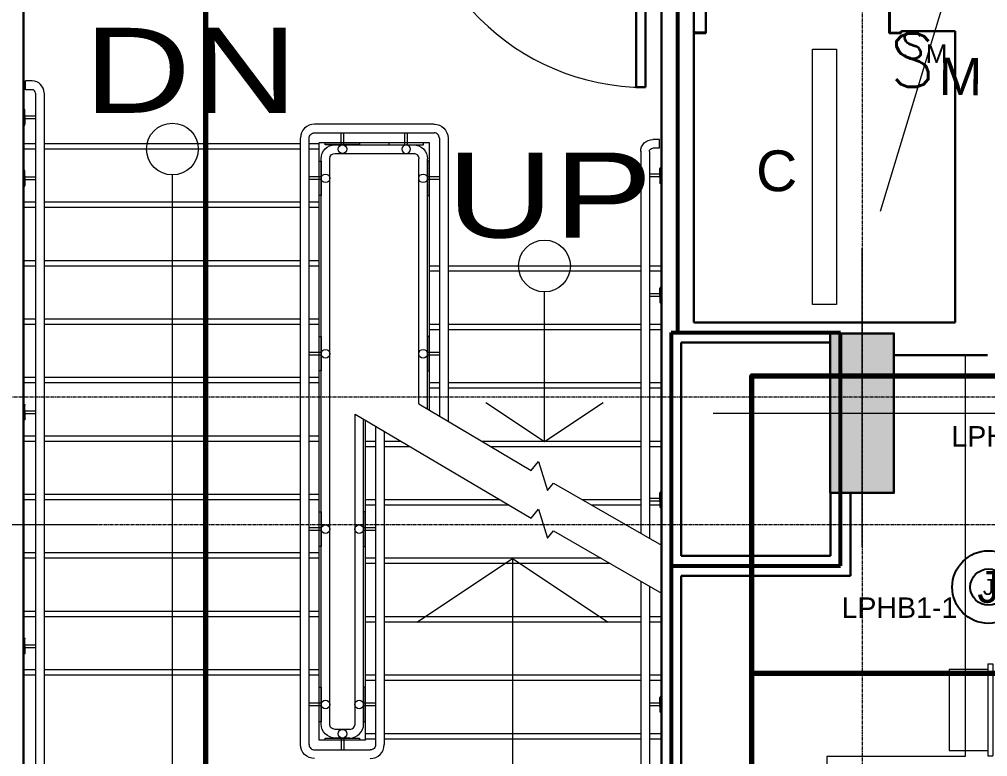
# Model space of a CAD drawing. Header units: inches. Extents: x -40190 to 0, y -3216 to 2257.
# Drawn here: x -28912.3 to -28730.1, y 859.5 to 998.2 of the extents above; entities that cross this region are included whole.
import ezdxf
from ezdxf import colors
from ezdxf.entities.mleader import LeaderData, LeaderLine
from ezdxf.enums import TextEntityAlignment as Align
from ezdxf.math import Vec2, Vec3

# ---------------------------------------------------------------- set-up
doc = ezdxf.new("R2010")
doc.units = ezdxf.units.IN
doc.header["$LTSCALE"] = 0.5
doc.header["$MEASUREMENT"] = 0
doc.linetypes.add('A113$0$CENTER', pattern=[2, 1.25, -0.25, 0.25, -0.25])
for name, color, linetype in [('A113$0$A-ANNO-IDEN', 8, 'Continuous'), ('A113$0$A-ANNO-PATT-1-12', 8, 'Continuous'), ('A113$0$A-ANNO-PATT-13-14', 8, 'Continuous'), ('A113$0$A-ANNO-TEXT', 8, 'Continuous'), ('A113$0$A-COLS-COLS13-14', 8, 'Continuous'), ('A113$0$A-DOOR', 8, 'Continuous'), ('A113$0$A-DOOR-FRAM', 8, 'Continuous'), ('A113$0$A-FLOR-HRAL', 8, 'Continuous'), ('A113$0$A-FLOR-SPCL', 8, 'Continuous'), ('A113$0$A-FLOR-STRS', 8, 'Continuous'), ('A113$0$A-GRID-COLS', 8, 'Continuous'), ('A113$0$A-GRID-GRDP0-15', 8, 'Continuous'), ('A113$0$A-WALL-FIRE', 8, 'Continuous'), ('A113$0$A-WALL-FULL-INTR', 8, 'Continuous'), ('A113$0$Level 20', 8, 'Continuous'), ('A613$0$br613 - E-Lite', 8, 'Continuous'), ('E-Anno-Keyn', 72, 'Continuous'), ('E-FIRE', 234, 'Continuous'), ('E-Lite-Swch', 53, 'Continuous'), ('E-Lite-Swch @ 48', 53, 'Continuous'), ('E-Lite-Swch @ 96', 53, 'Continuous'), ('E-Powr-Devc', 233, 'Continuous'), ('E-Powr-Devc @ 48', 233, 'Continuous'), ('E-Powr-Devc @ 96', 233, 'Continuous'), ('E-TEXT', 6, 'Continuous'), ('XREF', 7, 'Continuous')]:
    doc.layers.add(name, color=color, linetype=linetype)
doc.layers.add('E-Fire-Covr', color=240, linetype='Continuous', lineweight=70, plot=False)
doc.styles.add('A113$0$style-Arial', font='arial.ttf')
doc.styles.add('M08', font='arial.ttf', dxfattribs={"height": 7.68})
doc.styles.add('MAMEP ANNO', font='arial.ttf', dxfattribs={"height": 0.101562})
doc.styles.get("Standard").update_dxf_attribs({"font": 'simplex.shx'})

# ---------------------------------------------------------------- blocks, each defined once
blk = doc.blocks.new('*U598')
at = {"layer": 'A113$0$A-FLOR-HRAL', "linetype": 'Continuous', "lineweight": 0}
for p, q in [((0.73, 0.26), (-1.11, 0.26)), ((0.86, 0.01), (0.86, 1.32)), ((0.86, 0.01), (0.86, -1.32)), ((1.1, 1.5), (1.04, 1.5)), ((1.1, -1.5), (1.1, 1.5)), ((0.73, -0.24), (-1.11, -0.24)), ((1.1, -1.5), (1.04, -1.5))]:
    blk.add_line(p, q, dxfattribs=at)
blk.add_arc((0.73, 0.38), 0.125, 270, 0, dxfattribs=at)
at = {"layer": 'A113$0$A-FLOR-HRAL', "linetype": 'Continuous', "lineweight": 0, "extrusion": (0, 0, -1)}
for centre, radius, start, end in [((-1.04, 1.32), 0.188, 0, 90), ((-0.73, -0.37), 0.125, 90, 180), ((-1.04, -1.32), 0.188, 270, 0)]:
    blk.add_arc(centre, radius, start, end, dxfattribs=at)
blk = doc.blocks.new('*U597')
at = {"layer": 'A113$0$A-FLOR-HRAL', "linetype": 'Continuous', "lineweight": 0}
for p, q in [((0.73, 0.24), (-1.11, 0.24)), ((0.86, -0.01), (0.86, 1.32)), ((1.1, 1.5), (1.04, 1.5)), ((1.1, 1.5), (1.1, -1.5)), ((0.73, -0.26), (-1.11, -0.26)), ((0.86, -0.01), (0.86, -1.32)), ((1.1, -1.5), (1.04, -1.5))]:
    blk.add_line(p, q, dxfattribs=at)
for centre, radius, start, end in [((0.73, 0.37), 0.125, 270, 0), ((1.04, 1.32), 0.188, 90, 180), ((1.04, -1.32), 0.188, 180, 270)]:
    blk.add_arc(centre, radius, start, end, dxfattribs=at)
at = {"layer": 'A113$0$A-FLOR-HRAL', "linetype": 'Continuous', "lineweight": 0, "extrusion": (0, 0, -1)}
blk.add_arc((-0.73, -0.38), 0.125, 90, 180, dxfattribs=at)
blk = doc.blocks.new('*U595')
at = {"layer": 'A113$0$A-FLOR-HRAL', "linetype": 'Continuous', "lineweight": 0}
for p, q in [((-1.1, 1.5), (-1.04, 1.5)), ((-1.1, -1.5), (-1.1, 1.5)), ((-0.86, 0.01), (-0.86, 1.32)), ((-0.86, 0.01), (-0.86, -1.32)), ((-0.73, 0.26), (1.11, 0.26)), ((-1.1, -1.5), (-1.04, -1.5)), ((-0.73, -0.24), (1.11, -0.24))]:
    blk.add_line(p, q, dxfattribs=at)
for centre, radius, start, end in [((-1.04, 1.32), 0.188, 0, 90), ((-1.04, -1.32), 0.188, 270, 0), ((-0.73, -0.37), 0.125, 90, 180)]:
    blk.add_arc(centre, radius, start, end, dxfattribs=at)
at = {"layer": 'A113$0$A-FLOR-HRAL', "linetype": 'Continuous', "lineweight": 0, "extrusion": (0, 0, -1)}
blk.add_arc((0.73, 0.38), 0.125, 270, 0, dxfattribs=at)
blk = doc.blocks.new('*U596')
at = {"layer": 'A113$0$A-FLOR-HRAL', "linetype": 'Continuous', "lineweight": 0}
for p, q in [((-1.1, 1.5), (-1.04, 1.5)), ((-1.1, 1.5), (-1.1, -1.5)), ((-0.86, -0.01), (-0.86, 1.32)), ((-0.73, 0.24), (1.11, 0.24)), ((-1.1, -1.5), (-1.04, -1.5)), ((-0.86, -0.01), (-0.86, -1.32)), ((-0.73, -0.26), (1.11, -0.26))]:
    blk.add_line(p, q, dxfattribs=at)
at = {"layer": 'A113$0$A-FLOR-HRAL', "linetype": 'Continuous', "lineweight": 0, "extrusion": (0, 0, -1)}
for centre, radius, start, end in [((1.04, 1.32), 0.188, 90, 180), ((0.73, 0.37), 0.125, 270, 0), ((1.04, -1.32), 0.188, 180, 270)]:
    blk.add_arc(centre, radius, start, end, dxfattribs=at)
at = {"layer": 'A113$0$A-FLOR-HRAL', "linetype": 'Continuous', "lineweight": 0}
blk.add_arc((-0.73, -0.38), 0.125, 90, 180, dxfattribs=at)
blk = doc.blocks.new('*U603')
at = {"layer": 'A113$0$A-DOOR', "linetype": 'Continuous', "lineweight": 0}
blk.add_arc((22, 18.56), 44, 180, 270, dxfattribs=at)
at = {"layer": 'A113$0$A-DOOR', "linetype": 'Continuous', "lineweight": 30}
blk.add_3dface([(22, -25.44), (20.25, -25.44), (20.25, 18.56), (22, 18.56)], dxfattribs=at)
at = {"layer": 'A113$0$A-DOOR-FRAM', "linetype": 'Continuous', "lineweight": 30}
for p, q in [((-21.25, 25.44), (-23.5, 25.44)), ((-23.5, 25.44), (-23.5, 25.06)), ((-21.25, 20.98), (-21.25, 25.44)), ((21.25, 25.44), (23.5, 25.44)), ((21.25, 20.98), (21.25, 25.44)), ((23.5, 25.44), (23.5, 25.06)), ((-22, 18.56), (-22, 20.98)), ((-22, 20.98), (-21.25, 20.98)), ((22, 20.98), (21.25, 20.98)), ((22, 18.56), (22, 20.98)), ((-23.5, 18.56), (-23.5, 18.94)), ((-23.5, 18.56), (-22, 18.56)), ((23.5, 18.56), (22, 18.56)), ((23.5, 18.56), (23.5, 18.94))]:
    blk.add_line(p, q, dxfattribs=at)
at = {"layer": 'A113$0$A-DOOR-FRAM', "linetype": 'Continuous', "lineweight": 13}
for p, q in [((-23.35, 25.06), (-23.5, 25.06)), ((-21.4, 25.29), (-23.35, 25.29)), ((-23.35, 25.29), (-23.35, 25.06)), ((-21.4, 21.13), (-21.4, 25.29)), ((21.4, 21.13), (21.4, 25.29)), ((21.4, 25.29), (23.35, 25.29)), ((23.35, 25.29), (23.35, 25.06)), ((23.35, 25.06), (23.5, 25.06)), ((-22.15, 18.71), (-22.15, 21.13)), ((-22.15, 21.13), (-21.4, 21.13)), ((22.15, 21.13), (21.4, 21.13)), ((22.15, 18.71), (22.15, 21.13)), ((-23.5, 18.94), (-23.35, 18.94)), ((-23.35, 18.71), (-23.35, 18.94)), ((-23.35, 18.71), (-22.15, 18.71)), ((23.35, 18.71), (22.15, 18.71)), ((23.5, 18.94), (23.35, 18.94)), ((23.35, 18.71), (23.35, 18.94))]:
    blk.add_line(p, q, dxfattribs=at)
blk = doc.blocks.new('A113$0$36D478_22')
at = {"layer": 'A113$0$A-DOOR', "linetype": 'Continuous', "lineweight": 0}
blk.add_arc((0.85, 5.25), 36, 0, 90, dxfattribs=at)
at = {"layer": 'A113$0$A-DOOR', "linetype": 'Continuous', "lineweight": 30}
blk.add_3dface([(0.85, 41.25), (2.6, 41.25), (2.6, 5.25), (0.85, 5.25)], dxfattribs=at)
at = {"layer": 'A113$0$A-DOOR-FRAM', "linetype": 'Continuous', "lineweight": 30}
for p, q in [((-0.65, 5.25), (0.85, 5.25)), ((-0.65, 5.25), (-0.65, 4.88)), ((0.85, 5.25), (0.85, 2.83)), ((38.35, 5.25), (36.85, 5.25)), ((36.85, 5.25), (36.85, 2.83)), ((38.35, 5.25), (38.35, 4.88)), ((0.85, 2.83), (1.6, 2.83)), ((1.6, 2.83), (1.6, -1.62)), ((36.85, 2.83), (36.1, 2.83)), ((36.1, 2.83), (36.1, -1.62)), ((-0.65, -1.62), (-0.65, -1.25)), ((1.6, -1.62), (-0.65, -1.62)), ((36.1, -1.62), (38.35, -1.62)), ((38.35, -1.62), (38.35, -1.25))]:
    blk.add_line(p, q, dxfattribs=at)
at = {"layer": 'A113$0$A-DOOR-FRAM', "linetype": 'Continuous', "lineweight": 13}
for p, q in [((-0.65, 4.88), (-0.5, 4.88)), ((-0.5, 5.1), (0.7, 5.1)), ((-0.5, 5.1), (-0.5, 4.88)), ((0.7, 5.1), (0.7, 2.68)), ((38.2, 5.1), (37, 5.1)), ((37, 5.1), (37, 2.68)), ((38.2, 5.1), (38.2, 4.88)), ((38.35, 4.88), (38.2, 4.88)), ((0.7, 2.68), (1.45, 2.68)), ((1.45, 2.68), (1.45, -1.47)), ((37, 2.68), (36.25, 2.68)), ((36.25, 2.68), (36.25, -1.47)), ((-0.5, -1.25), (-0.65, -1.25)), ((-0.5, -1.47), (-0.5, -1.25)), ((1.45, -1.47), (-0.5, -1.47)), ((36.25, -1.47), (38.2, -1.47)), ((38.2, -1.47), (38.2, -1.25)), ((38.2, -1.25), (38.35, -1.25))]:
    blk.add_line(p, q, dxfattribs=at)
blk = doc.blocks.new('*U648')
at = {"layer": 'A113$0$A-FLOR-SPCL', "linetype": 'Continuous', "lineweight": 13}
for p, q in [((1.81, 8.11), (2.75, 8.11)), ((1.81, 8.11), (1.81, -9.14)), ((2.75, 8.11), (2.75, -9.14)), ((-5.44, -8.14), (1.81, -8.14)), ((1.81, -9.14), (2.75, -9.14))]:
    blk.add_line(p, q, dxfattribs=at)
blk = doc.blocks.new('*U647')
at = {"layer": 'A113$0$A-FLOR-SPCL', "linetype": 'Continuous', "lineweight": 13}
for q in [(3.72, 6.6), (-3.53, -8.65)]:
    blk.add_line((-3.53, 6.6), q, dxfattribs=at)
blk.add_blockref('*U648', (1.91, -0.51), dxfattribs=at)
blk = doc.blocks.new('A113')
at = {"layer": 'A113$0$A-ANNO-IDEN', "lineweight": 0, "flags": 128}
blk.add_lwpolyline([(-21653.6063, 1825.563), (-21705.1521, 1825.563), (-21966.5942, 962.0517)], dxfattribs=at)
at = {"layer": 'A113$0$A-ANNO-PATT-1-12', "lineweight": 30}
blk.add_solid([(-21976.0137, 909.1074, -4909.5523), (-21964.0111, 909.1074, -4909.5523), (-21976.0137, 939.112, -4909.5523), (-21964.0111, 939.112, -4909.5523)], dxfattribs=at)
at = {"layer": 'A113$0$A-ANNO-PATT-13-14', "lineweight": 30}
blk.add_solid([(-21976.0111, 909.1074, -4909.5523), (-21964.0111, 909.1074, -4909.5523), (-21976.0111, 939.1074, -4909.5523), (-21964.0111, 939.1074, -4909.5523)], dxfattribs=at)
at = {"layer": 'A113$0$A-ANNO-TEXT', "lineweight": 13}
for p, q in [((-22099.7472, 836.8597), (-22099.7472, 968.928)), ((-22029.7603, 918.7739), (-22029.7603, 946.9275)), ((-22035.7471, 896.7739), (-22035.7471, 836.8597))]:
    blk.add_line(p, q, dxfattribs=at)
at = {"layer": 'A113$0$A-ANNO-TEXT', "lineweight": 13, "flags": 128}
for points in [[(-22040.8145, 926.1434), (-22029.7603, 918.7739), (-22018.706, 926.1434)], [(-22053.7471, 884.7739), (-22035.7471, 896.7739), (-22017.7471, 884.7739)]]:
    blk.add_lwpolyline(points, dxfattribs=at)
at = {"layer": 'A113$0$A-ANNO-TEXT', "lineweight": 13}
for centre in [(-22099.7472, 973.801), (-22029.7603, 951.8004)]:
    blk.add_circle(centre, 4.873, dxfattribs=at)
at = {"layer": 'A113$0$A-COLS-COLS13-14', "lineweight": 0}
for p, q in [((-21970.0124, 898.9704, -4909.5523), (-21970.0124, 955.2445, -4909.5523)), ((-21998.0124, 924.1097, -4909.5523), (-21942.0124, 924.1097, -4909.5523)), ((-22169.7641, 903.1631, -4909.5523), (-22113.7641, 903.1631, -4909.5523))]:
    blk.add_line(p, q, dxfattribs=at)
at = {"layer": 'A113$0$A-COLS-COLS13-14', "lineweight": 30}
blk.add_3dface([(-21976.0137, 909.1074, -4909.5523), (-21964.0111, 909.1074, -4909.5523), (-21964.0111, 939.112, -4909.5523), (-21976.0137, 939.112, -4909.5523)], dxfattribs=at)
at = {"layer": 'A113$0$A-FLOR-HRAL', "lineweight": 13}
for p, q in [((-22127.3986, 984.9707, 1992.7541), (-22127.3986, 986.6186, 1992.7541)), ((-22126.1488, 986.6186, 1992.7541), (-22127.3986, 986.6186, 1992.7541)), ((-22126.1488, 984.9707, 1992.7541), (-22127.3986, 984.9707, 1992.7541)), ((-22125.5238, 984.3431, 1992.7541), (-22125.5238, 853.2315, 1992.7541)), ((-22123.8988, 984.3431, 1992.7541), (-22123.8988, 853.2315, 1992.7541)), ((-22050.5236, 978.4822, 1992.7541), (-22073.0237, 978.4822, 1992.7541)), ((-22073.0237, 976.8572, 1992.7541), (-22050.5236, 976.8572, 1992.7541)), ((-22075.6483, 861.7322, 1992.7541), (-22075.6487, 975.858, 1992.7541)), ((-22074.0233, 861.7322, 1992.7541), (-22074.0237, 975.8568, 1992.7541)), ((-22069.1487, 974.6072, 1992.7541), (-22054.3987, 974.6072, 1992.7541)), ((-22049.524, 975.8569, 1992.7541), (-22049.5237, 923.5448, 1992.7541)), ((-22047.899, 975.8572, 1992.7541), (-22047.8987, 922.586, 1992.7541)), ((-22008.1485, 975.6073, 1992.7541), (-22009.3986, 975.6073, 1992.7541)), ((-22008.1485, 973.9823, 1992.7541), (-22008.1485, 975.6073, 1992.7541)), ((-22069.1487, 972.9822, 1992.7541), (-22054.3987, 972.9822, 1992.7541)), ((-22011.6494, 973.4734, 1992.7541), (-22011.6488, 901.4841, 1992.7541)), ((-22010.0244, 973.3573, 1992.7541), (-22010.0238, 900.5461, 1992.7541)), ((-22008.1485, 973.9823, 1992.7541), (-22009.3986, 973.9823, 1992.7541)), ((-22071.7733, 865.6082, 1992.7541), (-22071.7737, 971.9822, 1992.7541)), ((-22070.1483, 865.6078, 1992.7541), (-22070.1487, 971.9822, 1992.7541)), ((-22053.3987, 925.8312, 1992.7541), (-22053.399, 971.9787, 1992.7541)), ((-22051.7737, 924.8724, 1992.7541), (-22051.774, 971.9765, 1992.7541)), ((-22065.3983, 865.6072, 1992.7541), (-22065.3987, 923.9118, 1992.7541)), ((-22063.7733, 865.6072, 1992.7541), (-22063.7737, 922.953, 1992.7541)), ((-22061.5236, 921.6253, 1992.7541), (-22061.5232, 861.7325, 1992.7541)), ((-22059.8986, 920.6665, 1992.7541), (-22059.8982, 861.7322, 1992.7541)), ((-22011.6487, 892.4841, 1992.7541), (-22011.6483, 853.2314, 1992.7541)), ((-22010.0237, 891.546, 1992.7541), (-22010.0233, 853.2314, 1992.7541)), ((-22066.3983, 864.6072, 1992.7541), (-22069.1483, 864.6072, 1992.7541)), ((-22066.3983, 862.9822, 1992.7541), (-22069.1483, 862.9822, 1992.7541)), ((-22073.0233, 860.7322, 1992.7541), (-22062.5233, 860.7322, 1992.7541))]:
    blk.add_line(p, q, dxfattribs=at)
at = {"layer": 'A113$0$A-FLOR-HRAL', "lineweight": 0}
for p, q in [((-22068.0237, 974.6072, 1992.7541), (-22068.0237, 976.8572, 1992.7541)), ((-22067.5237, 974.6072, 1992.7541), (-22067.5237, 976.8572, 1992.7541)), ((-22056.0237, 974.6072, 1992.7541), (-22056.0237, 976.8572, 1992.7541)), ((-22055.5237, 974.6072, 1992.7541), (-22055.5237, 976.8572, 1992.7541)), ((-22071.7736, 968.5447, 1992.7541), (-22074.0237, 968.5447, 1992.7541)), ((-22071.7736, 968.0447, 1992.7541), (-22074.0237, 968.0447, 1992.7541)), ((-22049.524, 968.5447, 1992.7541), (-22051.774, 968.5447, 1992.7541)), ((-22049.524, 968.0447, 1992.7541), (-22051.774, 968.0447, 1992.7541)), ((-22071.7736, 935.5447, 1992.7541), (-22074.0237, 935.5447, 1992.7541)), ((-22071.7736, 935.0447, 1992.7541), (-22074.0237, 935.0447, 1992.7541)), ((-22049.524, 935.5447, 1992.7541), (-22051.774, 935.5447, 1992.7541)), ((-22049.524, 935.0447, 1992.7541), (-22051.774, 935.0447, 1992.7541)), ((-22071.7736, 902.5447, 1992.7541), (-22074.0237, 902.5447, 1992.7541)), ((-22071.7736, 902.0447, 1992.7541), (-22074.0237, 902.0447, 1992.7541)), ((-22061.524, 902.5447, 1992.7541), (-22063.774, 902.5447, 1992.7541)), ((-22061.524, 902.0447, 1992.7541), (-22063.774, 902.0447, 1992.7541)), ((-22071.7736, 869.5447, 1992.7541), (-22074.0237, 869.5447, 1992.7541)), ((-22071.7736, 869.0447, 1992.7541), (-22074.0237, 869.0447, 1992.7541)), ((-22061.524, 869.5447, 1992.7541), (-22063.774, 869.5447, 1992.7541)), ((-22061.524, 869.0447, 1992.7541), (-22063.774, 869.0447, 1992.7541)), ((-22068.0233, 862.9822, 1992.7541), (-22068.0233, 860.7322, 1992.7541)), ((-22067.5233, 862.9822, 1992.7541), (-22067.5233, 860.7322, 1992.7541))]:
    blk.add_line(p, q, dxfattribs=at)
at = {"layer": 'A113$0$A-FLOR-HRAL', "lineweight": 13}
for centre, radius, start, end in [((-22126.1488, 984.3686, 1992.7541), 2.25, 0.12651, 89.999997), ((-22126.1488, 984.3457, 1992.7541), 0.625, 359.761896, 89.999997), ((-22073.0237, 975.8572, 1992.7541), 2.625, 90, 179.982985), ((-22050.5236, 975.8572, 1992.7541), 1, 359.984657, 90.000033), ((-22066.3983, 865.6072, 1992.7541), 1, 270.000001, 360), ((-22066.3983, 865.6072, 1992.7541), 2.625, 270.000001, 360), ((-22073.0233, 861.7322, 1992.7541), 1, 180, 270.000033), ((-22062.5233, 861.7322, 1992.7541), 2.625, 270, 360)]:
    blk.add_arc(centre, radius, start, end, dxfattribs=at)
at = {"layer": 'A113$0$A-FLOR-HRAL', "lineweight": 13, "extrusion": (0, 0, -1)}
for centre, radius, start, end in [((22050.5236, 975.8572, -1992.7541), 2.625, 90, 180), ((22073.0237, 975.8572, -1992.7541), 1, 359.976506, 90.000033), ((22069.1487, 971.9822, -1992.7541), 2.625, 0, 89.999967), ((22054.3987, 971.9822, -1992.7541), 2.625, 89.999967, 180.123302), ((22009.3986, 973.3573, -1992.7541), 2.25, 0.000003, 90.000003), ((22069.1487, 971.9822, -1992.7541), 1, 0, 89.999967), ((22054.3987, 971.9822, -1992.7541), 1, 89.999967, 180.199773), ((22009.3986, 973.3573, -1992.7541), 0.625, 0.000003, 90.000004), ((22069.1483, 865.6072, -1992.7541), 2.625, 269.999999, 0.021476), ((22069.1483, 865.6072, -1992.7541), 1, 269.999999, 0.034794), ((22073.0233, 861.7322, -1992.7541), 2.625, 270, 0.000889), ((22062.5233, 861.7322, -1992.7541), 1, 179.983187, 270.000033)]:
    blk.add_arc(centre, radius, start, end, dxfattribs=at)
at = {"layer": 'A113$0$A-FLOR-STRS', "lineweight": 0}
for p, q in [((-22125.5238, 974.7946, 1992.7541), (-22127.7739, 974.7946, 1992.7541)), ((-22075.6487, 974.7947, 1992.7541), (-22123.8989, 974.7946, 1992.7541)), ((-22072.1487, 974.7947, 1992.7541), (-22074.0237, 974.7947, 1992.7541)), ((-22072.1487, 862.6072, 1992.7541), (-22072.1487, 974.9822, 1992.7541)), ((-22051.3987, 974.9822, 1992.7541), (-22072.1487, 974.9822, 1992.7541)), ((-22051.3987, 924.6511, 1992.7541), (-22051.3987, 974.9822, 1992.7541)), ((-22125.5238, 963.7948, 1992.7541), (-22127.7739, 963.7948, 1992.7541)), ((-22075.6487, 963.7948, 1992.7541), (-22123.8989, 963.7948, 1992.7541)), ((-22072.1487, 963.7948, 1992.7541), (-22074.0237, 963.7948, 1992.7541)), ((-22125.5238, 952.7946, 1992.7541), (-22127.7739, 952.7946, 1992.7541)), ((-22075.6487, 952.7947, 1992.7541), (-22123.8989, 952.7946, 1992.7541)), ((-22072.1487, 952.7947, 1992.7541), (-22074.0237, 952.7947, 1992.7541)), ((-22049.5236, 950.795, 1992.7541), (-22051.3987, 950.795, 1992.7541)), ((-22011.6487, 950.795, 1992.7541), (-22047.8986, 950.795, 1992.7541)), ((-22007.7738, 950.795, 1992.7541), (-22010.0237, 950.795, 1992.7541)), ((-22125.5238, 941.7946, 1992.7541), (-22127.7739, 941.7946, 1992.7541)), ((-22075.6487, 941.7947, 1992.7541), (-22123.8989, 941.7946, 1992.7541)), ((-22072.1487, 941.7947, 1992.7541), (-22074.0237, 941.7947, 1992.7541)), ((-22049.5236, 939.7948, 1992.7541), (-22051.3987, 939.7948, 1992.7541)), ((-22011.6487, 939.7948, 1992.7541), (-22047.8986, 939.7948, 1992.7541)), ((-22007.7738, 939.7948, 1992.7541), (-22010.0237, 939.7948, 1992.7541)), ((-22125.5238, 930.7946, 1992.7541), (-22127.7739, 930.7946, 1992.7541)), ((-22075.6487, 930.7944, 1992.7541), (-22123.8989, 930.7943, 1992.7541)), ((-22072.1487, 930.7947, 1992.7541), (-22074.0237, 930.7947, 1992.7541)), ((-22049.5236, 928.7948, 1992.7541), (-22051.3987, 928.7948, 1992.7541)), ((-22011.6487, 928.7947, 1992.7541), (-22047.8987, 928.7947, 1992.7541)), ((-22007.7738, 928.7947, 1992.7541), (-22010.0237, 928.7947, 1992.7541)), ((-22063.3987, 862.6072, 1992.7541), (-22063.3987, 922.7317, 1992.7541)), ((-22125.5238, 919.7946, 1992.7541), (-22127.7739, 919.7946, 1992.7541)), ((-22075.6487, 919.7944, 1992.7541), (-22123.8989, 919.7943, 1992.7541)), ((-22072.1487, 919.7947, 1992.7541), (-22074.0237, 919.7947, 1992.7541)), ((-22061.5236, 917.7941, 1992.7541), (-22063.3987, 917.7941, 1992.7541)), ((-22055.0315, 917.7947, 1992.7541), (-22059.8986, 917.7947, 1992.7541)), ((-22011.6487, 917.7947, 1992.7541), (-22039.7785, 917.7947, 1992.7541)), ((-22007.7738, 917.7945, 1992.7541), (-22010.0237, 917.7945, 1992.7541)), ((-22125.5238, 908.7945, 1992.7541), (-22127.7739, 908.7945, 1992.7541)), ((-22075.6487, 908.7944, 1992.7541), (-22123.8989, 908.7943, 1992.7541)), ((-22072.1487, 908.7945, 1992.7541), (-22074.0237, 908.7945, 1992.7541)), ((-22061.5236, 906.7941, 1992.7541), (-22063.3987, 906.7941, 1992.7541)), ((-22036.3889, 906.7947, 1992.7541), (-22059.8986, 906.7947, 1992.7541)), ((-22011.6487, 906.7947, 1992.7541), (-22020.8485, 906.7947, 1992.7541)), ((-22008.0557, 906.7944, 1992.7541), (-22010.0237, 906.7944, 1992.7541)), ((-22125.5238, 897.7943, 1992.7541), (-22127.7739, 897.7943, 1992.7541)), ((-22075.6487, 897.7944, 1992.7541), (-22123.8989, 897.7943, 1992.7541)), ((-22072.1487, 897.7944, 1992.7541), (-22074.0237, 897.7944, 1992.7541)), ((-22061.5236, 895.7941, 1992.7541), (-22063.3987, 895.7941, 1992.7541)), ((-22017.3838, 895.7947, 1992.7541), (-22059.8986, 895.7947, 1992.7541)), ((-22075.6487, 886.7942, 1992.7541), (-22123.8989, 886.7942, 1992.7541)), ((-22072.1487, 886.7942, 1992.7541), (-22074.0237, 886.7942, 1992.7541)), ((-22061.5236, 884.7941, 1992.7541), (-22063.3987, 884.7941, 1992.7541)), ((-22011.6487, 884.7941, 1992.7541), (-22059.8986, 884.7941, 1992.7541)), ((-22007.7738, 884.7944, 1992.7541), (-22010.0237, 884.7944, 1992.7541)), ((-22075.6487, 875.7941, 1992.7541), (-22123.8989, 875.794, 1992.7541)), ((-22072.1487, 875.7941, 1992.7541), (-22074.0234, 875.7941, 1992.7541)), ((-22061.5236, 873.7939, 1992.7541), (-22063.3987, 873.7939, 1992.7541)), ((-22011.6487, 873.7939, 1992.7541), (-22059.8986, 873.7939, 1992.7541)), ((-22007.7738, 873.7939, 1992.7541), (-22010.0237, 873.7939, 1992.7541)), ((-22063.3987, 862.6072, 1992.7541), (-22072.1487, 862.6072, 1992.7541)), ((-22061.5233, 862.7941, 1992.7541), (-22063.3987, 862.7941, 1992.7541)), ((-22011.6483, 862.7941, 1992.7541), (-22059.8983, 862.7941, 1992.7541)), ((-22007.7734, 862.7941, 1992.7541), (-22010.0233, 862.7941, 1992.7541))]:
    blk.add_line(p, q, dxfattribs=at)
at = {"layer": 'A113$0$A-FLOR-STRS', "lineweight": 13}
for p, q in [((-22125.5238, 973.7947, 1992.7541), (-22127.7736, 973.7947, 1992.7541)), ((-22125.5238, 973.7947, 1992.7541), (-22127.7736, 973.7947, 1992.7541)), ((-22075.6487, 973.7947, 1992.7541), (-22123.8989, 973.7946, 1992.7541)), ((-22072.1487, 973.7947, 1992.7541), (-22074.0237, 973.7947, 1992.7541)), ((-22125.5238, 962.7948, 1992.7541), (-22127.7736, 962.7948, 1992.7541)), ((-22075.6487, 962.7948, 1992.7541), (-22123.8989, 962.7948, 1992.7541)), ((-22072.1487, 962.7948, 1992.7541), (-22074.0237, 962.7948, 1992.7541)), ((-22125.5238, 951.7947, 1992.7541), (-22127.7736, 951.7947, 1992.7541)), ((-22075.6487, 951.7947, 1992.7541), (-22123.8989, 951.7946, 1992.7541)), ((-22072.1487, 951.7947, 1992.7541), (-22074.0237, 951.7947, 1992.7541)), ((-22049.5236, 951.795, 1992.7541), (-22051.3987, 951.795, 1992.7541)), ((-22011.6487, 951.795, 1992.7541), (-22047.8986, 951.795, 1992.7541)), ((-22007.7735, 951.795, 1992.7541), (-22010.0237, 951.795, 1992.7541)), ((-22125.5238, 940.7947, 1992.7541), (-22127.7737, 940.7947, 1992.7541)), ((-22075.6487, 940.7947, 1992.7541), (-22123.8989, 940.7946, 1992.7541)), ((-22072.1487, 940.7947, 1992.7541), (-22074.0237, 940.7947, 1992.7541)), ((-22049.5236, 940.7948, 1992.7541), (-22051.3987, 940.7948, 1992.7541)), ((-22011.6487, 940.7948, 1992.7541), (-22047.8986, 940.7948, 1992.7541)), ((-22007.7735, 940.7948, 1992.7541), (-22010.0237, 940.7948, 1992.7541)), ((-22125.5238, 929.7947, 1992.7541), (-22127.7737, 929.7947, 1992.7541)), ((-22075.6487, 929.7944, 1992.7541), (-22123.8989, 929.7943, 1992.7541)), ((-22072.1487, 929.7947, 1992.7541), (-22074.0237, 929.7947, 1992.7541)), ((-22049.5236, 929.7948, 1992.7541), (-22051.3987, 929.7948, 1992.7541)), ((-22011.6487, 929.7947, 1992.7541), (-22047.8986, 929.7947, 1992.7541)), ((-22007.7736, 929.7947, 1992.7541), (-22010.0237, 929.7947, 1992.7541)), ((-22125.5238, 918.7947, 1992.7541), (-22127.6492, 918.7947, 1992.7541)), ((-22075.6487, 918.7944, 1992.7541), (-22123.8989, 918.7943, 1992.7541)), ((-22072.1487, 918.7947, 1992.7541), (-22074.0237, 918.7947, 1992.7541)), ((-22061.5236, 918.7947, 1992.7541), (-22063.3987, 918.7947, 1992.7541)), ((-22056.7263, 918.7947, 1992.7541), (-22059.8986, 918.7947, 1992.7541)), ((-22011.6487, 918.7947, 1992.7541), (-22041.4733, 918.7947, 1992.7541)), ((-22007.7736, 918.7945, 1992.7541), (-22010.0237, 918.7945, 1992.7541)), ((-22125.5238, 907.7945, 1992.7541), (-22127.7737, 907.7945, 1992.7541)), ((-22075.6487, 907.7944, 1992.7541), (-22123.8989, 907.7943, 1992.7541)), ((-22072.1487, 907.7945, 1992.7541), (-22074.0237, 907.7945, 1992.7541)), ((-22061.5236, 907.7941, 1992.7541), (-22063.3987, 907.7941, 1992.7541)), ((-22038.0837, 907.7947, 1992.7541), (-22059.8986, 907.7947, 1992.7541)), ((-22011.6487, 907.7947, 1992.7541), (-22022.5808, 907.7947, 1992.7541)), ((-22125.5238, 896.7943, 1992.7541), (-22127.7737, 896.7943, 1992.7541)), ((-22075.6487, 896.7944, 1992.7541), (-22123.8989, 896.7943, 1992.7541)), ((-22072.1487, 896.7944, 1992.7541), (-22074.0237, 896.7944, 1992.7541)), ((-22061.5236, 896.7941, 1992.7541), (-22063.3987, 896.7941, 1992.7541)), ((-22019.1162, 896.7947, 1992.7541), (-22059.8986, 896.7947, 1992.7541)), ((-22075.6487, 885.7942, 1992.7541), (-22123.8989, 885.7942, 1992.7541)), ((-22072.1487, 885.7942, 1992.7541), (-22074.0237, 885.7942, 1992.7541)), ((-22061.5236, 885.7941, 1992.7541), (-22063.3987, 885.7941, 1992.7541)), ((-22011.6487, 885.7941, 1992.7541), (-22059.8986, 885.7941, 1992.7541)), ((-22007.7736, 885.7944, 1992.7541), (-22010.0237, 885.7944, 1992.7541)), ((-22007.7736, 885.7942, 1992.7541), (-22010.0237, 885.7942, 1992.7541)), ((-22075.6487, 874.7941, 1992.7541), (-22123.8989, 874.794, 1992.7541)), ((-22072.1487, 874.7941, 1992.7541), (-22074.0237, 874.7941, 1992.7541)), ((-22061.5236, 874.7939, 1992.7541), (-22063.3987, 874.7939, 1992.7541)), ((-22011.6487, 874.7939, 1992.7541), (-22059.8986, 874.7939, 1992.7541)), ((-22007.7737, 874.7939, 1992.7541), (-22010.0237, 874.7939, 1992.7541)), ((-22061.5233, 863.7941, 1992.7541), (-22063.3987, 863.7941, 1992.7541)), ((-22011.6483, 863.7941, 1992.7541), (-22059.8983, 863.7941, 1992.7541)), ((-22007.7733, 863.7941, 1992.7541), (-22010.0233, 863.7941, 1992.7541))]:
    blk.add_line(p, q, dxfattribs=at)
at = {"layer": 'A113$0$A-FLOR-STRS', "lineweight": 0, "elevation": 1992.7541, "flags": 128}
for points in [[(-22053.3987, 925.8312), (-22032.2387, 913.3458), (-22030.9027, 915.0332), (-22029.1741, 909.5795), (-22028.0505, 910.9521), (-22007.7734, 899.247)], [(-22065.3987, 923.9118), (-22032.2387, 904.3458), (-22030.9027, 906.0332), (-22029.1741, 900.5795), (-22028.0505, 901.9521), (-22007.7734, 890.247)]]:
    blk.add_lwpolyline(points, dxfattribs=at)
at = {"layer": 'A113$0$A-FLOR-STRS', "lineweight": 0}
for centre in [(-22052.5989, 968.2947, 1992.7541), (-22052.5989, 935.2947, 1992.7541), (-22064.5989, 902.2947, 1992.7541), (-22064.5989, 869.2947, 1992.7541)]:
    blk.add_circle(centre, 0.8125, dxfattribs=at)
at = {"layer": 'A113$0$A-GRID-COLS', "lineweight": 0}
blk.add_line((-21985.4351, 924.1097, -4909.5523), (-21955.3059, 924.1097, -4909.5523), dxfattribs=at)
at = {"layer": 'A113$0$A-GRID-GRDP0-15', "linetype": 'A113$0$CENTER', "lineweight": 0}
for p, q in [((-21970.0136, 2113.2362), (-21970.0136, 382.209)), ((-24110.5721, 927.1574), (-20437.5384, 927.1574)), ((-23884.5631, 903.1574), (-20364.9322, 903.1574))]:
    blk.add_line(p, q, dxfattribs=at)
at = {"layer": 'A113$0$A-WALL-FIRE', "lineweight": 53}
for p, q in [((-22004.7111, 1032.852, 1992.7541), (-22004.7111, 939.2848, 1992.7541)), ((-22005.8986, 939.2849, 1992.7541), (-22005.8986, 776.9229, 1992.7541)), ((-22005.8986, 939.2849, 1992.7541), (-21974.0896, 939.2826, 1992.7541)), ((-21974.0896, 895.3571, 1992.7541), (-21974.0896, 939.2826, 1992.7541)), ((-22005.8986, 895.3571, 1992.7541), (-21974.0896, 895.3571, 1992.7541))]:
    blk.add_line(p, q, dxfattribs=at)
at = {"layer": 'A113$0$A-WALL-FULL-INTR', "lineweight": 30}
for p, q in [((-22001.6486, 1035.9197, 1992.7541), (-22001.6486, 941.1596, 1992.7541)), ((-22127.7736, 1029.7947, 1992.7541), (-22127.7736, 807.7947, 1992.7541)), ((-22007.7736, 1029.7947, 1992.7541), (-22007.7736, 807.7948, 1992.7541)), ((-21952.5129, 941.156, 1992.7541), (-21952.513, 996.0042, 1992.7541)), ((-22001.6486, 941.1596, 1992.7541), (-21952.5129, 941.156, 1992.7541)), ((-22004.0236, 937.4098, 1992.7541), (-22004.0236, 897.2318, 1992.7541)), ((-22004.0236, 937.4098, 1992.7541), (-21976.0111, 937.4077, 1992.7541)), ((-21964.0111, 935.0318, 1992.7541), (-21946.3879, 935.0305, 1992.7541)), ((-21975.9644, 909.1074, 1992.7541), (-21975.9644, 897.2318, 1992.7541)), ((-21972.3394, 909.1074, 1992.7541), (-21975.9644, 909.1074, 1992.7541)), ((-21972.2148, 909.1074, 1992.7541), (-21972.2148, 893.4823, 1992.7541)), ((-21975.9644, 897.2318, 1992.7541), (-22004.0235, 897.2318, 1992.7541)), ((-21972.2148, 893.4823, 1992.7541), (-22004.0236, 893.4823, 1992.7541)), ((-22004.0236, 893.4823, 1992.7541), (-22004.0236, 778.837, 1992.7541))]:
    blk.add_line(p, q, dxfattribs=at)
at = {"layer": 'A113$0$A-WALL-FULL-INTR', "lineweight": 30, "elevation": 1992.7541, "flags": 128}
blk.add_lwpolyline([(-21962.6467, 996.0043), (-21952.513, 996.0043)], dxfattribs=at)
at = {"layer": 'A113$0$A-WALL-FULL-INTR', "lineweight": 0, "elevation": 1992.7541, "flags": 128}
blk.add_lwpolyline([(-21950.6379, 935.0305), (-21950.6371, 859.4716), (-21976.6364, 859.4716), (-21976.6371, 778.8371)], dxfattribs=at)
at = {"layer": 'A113$0$Level 20', "lineweight": 0}
for p, q in [((-22125.5238, 886.7942, 1992.7541), (-22127.7739, 886.7942, 1992.7541)), ((-22125.5238, 875.794, 1992.7541), (-22127.7739, 875.794, 1992.7541))]:
    blk.add_line(p, q, dxfattribs=at)
at = {"layer": 'A113$0$Level 20', "lineweight": 13}
for p, q in [((-22125.5238, 885.7942, 1992.7541), (-22127.7737, 885.7942, 1992.7541)), ((-22125.5238, 874.794, 1992.7541), (-22127.7737, 874.794, 1992.7541))]:
    blk.add_line(p, q, dxfattribs=at)
at = {"layer": 'A113$0$Level 20', "lineweight": 0}
for centre in [(-22067.7737, 973.7947, 1992.7541), (-22070.9541, 968.2947, 1992.7541), (-22070.9541, 935.2947, 1992.7541), (-22070.9541, 902.2947, 1992.7541), (-22070.9541, 869.2947, 1992.7541), (-22067.7733, 863.7947, 1992.7541)]:
    blk.add_circle(centre, 0.8125, dxfattribs=at)
at = {"layer": 'A113$0$Level 20', "lineweight": 0, "extrusion": (0, 0, -1)}
blk.add_circle((22055.7737, 973.7947, -1992.7541), 0.8125, dxfattribs=at)
at = {"layer": 'A113$0$Level 20', "lineweight": 0}
for points in [[(-22071.0237, 974.9822, 1992.7541), (-22064.5237, 974.9822, 1992.7541), (-22064.5237, 974.6072, 1992.7541), (-22071.0237, 974.6072, 1992.7541)], [(-22052.5237, 974.9822, 1992.7541), (-22059.0237, 974.9822, 1992.7541), (-22059.0237, 974.6072, 1992.7541), (-22052.5237, 974.6072, 1992.7541)], [(-22072.1486, 965.0447, 1992.7541), (-22072.1486, 971.5447, 1992.7541), (-22071.7736, 971.5447, 1992.7541), (-22071.7736, 965.0447, 1992.7541)], [(-22051.399, 965.0447, 1992.7541), (-22051.399, 971.5447, 1992.7541), (-22051.774, 971.5447, 1992.7541), (-22051.774, 965.0447, 1992.7541)], [(-22072.1486, 932.0447, 1992.7541), (-22072.1486, 938.5447, 1992.7541), (-22071.7736, 938.5447, 1992.7541), (-22071.7736, 932.0447, 1992.7541)], [(-22051.399, 932.0447, 1992.7541), (-22051.399, 938.5447, 1992.7541), (-22051.774, 938.5447, 1992.7541), (-22051.774, 932.0447, 1992.7541)], [(-22072.1486, 899.0447, 1992.7541), (-22072.1486, 905.5447, 1992.7541), (-22071.7736, 905.5447, 1992.7541), (-22071.7736, 899.0447, 1992.7541)], [(-22063.399, 899.0447, 1992.7541), (-22063.399, 905.5447, 1992.7541), (-22063.774, 905.5447, 1992.7541), (-22063.774, 899.0447, 1992.7541)], [(-22072.1486, 866.0447, 1992.7541), (-22072.1486, 872.5447, 1992.7541), (-22071.7736, 872.5447, 1992.7541), (-22071.7736, 866.0447, 1992.7541)], [(-22063.399, 866.0447, 1992.7541), (-22063.399, 872.5447, 1992.7541), (-22063.774, 872.5447, 1992.7541), (-22063.774, 866.0447, 1992.7541)], [(-22064.5233, 862.6072, 1992.7541), (-22071.0233, 862.6072, 1992.7541), (-22071.0233, 862.9822, 1992.7541), (-22064.5233, 862.9822, 1992.7541)]]:
    blk.add_3dface(points, dxfattribs=at)
at = {"layer": 'A113$0$A-DOOR', "lineweight": 0}
for name, p in [('A113$0$36D478_22', (-22001.0005, 997.2541, 1992.7541)), ('*U603', (-22032.7746, 1010.8573, 1992.7541))]:
    blk.add_blockref(name, p, dxfattribs=at)
at = {"layer": 'A113$0$A-FLOR-HRAL', "lineweight": 0}
for name, p in [('*U595', (-22126.6355, 979.7806, 1992.7541)), ('*U595', (-22126.6355, 968.2946, 1992.7541)), ('*U598', (-22008.9116, 968.7948, 1992.7541)), ('*U597', (-22008.9116, 946.2949, 1992.7541)), ('*U596', (-22126.6355, 924.2944, 1992.7541)), ('*U597', (-22008.9116, 907.7948, 1992.7541)), ('*U596', (-22126.6355, 880.2941, 1992.7541)), ('*U597', (-22008.9116, 869.2947, 1992.7541))]:
    blk.add_blockref(name, p, dxfattribs=at)
at = {"layer": 'A113$0$A-FLOR-SPCL', "lineweight": 13}
blk.add_blockref('*U647', (-21950.1015, 869.3089, 1992.7541), dxfattribs=at)
at = {"layer": 'A113$0$A-ANNO-TEXT', "lineweight": 13, "style": 'A113$0$style-Arial', "width": 1.246875}
for s, p in [('DN', (-22116.4072, 980.616)), ('UP', (-22048.1436, 957.1478))]:
    blk.add_text(s, height=16, dxfattribs=at).set_placement(p)
blk = doc.blocks.new('A613')
at = {"layer": 'A613$0$br613 - E-Lite', "lineweight": 13}
blk.add_3dface([(-21974.83, 992.58, 2679.43), (-21974.83, 944.58, 2679.43), (-21979.33, 944.58, 2679.43), (-21979.33, 992.58, 2679.43)], dxfattribs=at)
blk = doc.blocks.new('*U285')
at = {"layer": 'E-Fire-Covr'}
blk.add_lwpolyline([(7.32, 120), (120, 120), (120, -120), (-120, -120), (-120, 120), (-6.6, 120)], dxfattribs=at)
blk = doc.blocks.new('*U289')
at = {"layer": 'E-Fire-Covr'}
blk.add_lwpolyline([(7.24, 184), (180, 184), (180, -176), (-180, -176), (-180, 184), (-7.3, 184)], dxfattribs=at)
blk = doc.blocks.new('Symbol-Thermostat-Anno')
at = {"color": 0, "linetype": 'ByBlock'}
blk.add_circle((0, 0), 0.0711, dxfattribs=at)
at = {"color": 0, "linetype": 'ByBlock', "style": 'MAMEP ANNO'}
blk.add_attdef('T', text='', height=0.0625, dxfattribs=at).set_placement((0, 0), align=Align.MIDDLE)
blk = doc.blocks.new('*U1250')
at = {"layer": 'E-Powr-Devc @ 48', "xscale": 48, "yscale": 48, "zscale": 48}
blk.add_blockref('Symbol-Thermostat-Anno', (-28729.95, 891.38), dxfattribs=at).add_auto_attribs({'T': 'J'})
at = {"layer": 'E-Powr-Devc @ 96', "xscale": 96, "yscale": 96, "zscale": 96}
blk.add_blockref('Symbol-Thermostat-Anno', (-28729.95, 891.38), dxfattribs=at).add_auto_attribs({'T': 'J'})
blk = doc.blocks.new('MLD-KeyNote')
at = {"color": 0, "linetype": 'Continuous', "transparency": 16777216}
blk.add_lwpolyline([(-0.09375, -0.09375), (0.09375, -0.09375), (0.09375, 0.09375), (-0.09375, 0.09375)], close=True, dxfattribs=at)
at = {"color": 0, "linetype": 'ByBlock', "transparency": 16777216, "style": 'MAMEP ANNO'}
blk.add_attdef('ID', text='', height=0.10156, dxfattribs=at).set_placement((0, 0), align=Align.MIDDLE_CENTER)
blk = doc.blocks.new('LTG-SwitchM-Anno')
at = {"color": 0, "linetype": 'ByBlock'}
blk.add_text('S', height=0.1042, dxfattribs=at).set_placement((0, -0.1094), align=Align.CENTER)
at = {"color": 6, "style": 'MAMEP ANNO'}
blk.add_attdef('SUB', (0.0521, -0.125), '', height=0.0729, dxfattribs=at)
blk = doc.blocks.new('*U1278')
at = {"layer": 'E-Lite-Swch @ 48', "xscale": 48.00000000000001, "yscale": 48.00000000000001, "zscale": 48.00000000000001, "rotation": 359.6095207403171}
blk.add_blockref('LTG-SwitchM-Anno', (-28744.22, 996.02), dxfattribs=at).add_auto_attribs({'SUB': 'M'})
at = {"layer": 'E-Lite-Swch @ 96', "xscale": 96, "yscale": 96, "zscale": 96, "rotation": 359.6095207403171}
blk.add_blockref('LTG-SwitchM-Anno', (-28744.22, 996.02), dxfattribs=at).add_auto_attribs({'SUB': 'M'})

msp = doc.modelspace()

# ---------------------------------------------------------------- block references
at = {"layer": 'E-FIRE'}
for name, p in [('*U289', (-28697.16, 843.42)), ('*U285', (-28654.46, 811.12)), ('*U285', (-28654.46, 755.18))]:
    msp.add_blockref(name, p, dxfattribs=at)
at = {"layer": 'E-Lite-Swch'}
msp.add_blockref('*U1278', (0, 0), dxfattribs=at)
at = {"layer": 'E-Powr-Devc'}
msp.add_blockref('*U1250', (0, 0), dxfattribs=at)
at = {"layer": 'XREF'}
for name in ['A113', 'A613']:
    msp.add_blockref(name, (-6783.71, 0), dxfattribs=at)

# ---------------------------------------------------------------- texts
at = {"layer": 'E-TEXT', "style": 'M08'}
for s, height, p in [('C', 7.68, (-28773.66, 965.87)), ('LPHB1-9', 3.84, (-28736.91, 917.83)), ('LPHB1-1', 3.84, (-28757.58, 885.59))]:
    msp.add_text(s, height=height, dxfattribs=at).set_placement(p)

# ---------------------------------------------------------------- leaders
at = {"layer": 'E-Anno-Keyn'}
ml = msp.add_multileader_block('Standard', dxfattribs=at)
ml.set_content('MLD-KeyNote', color=256, scale=48)
ml.set_attribute('ID', '14', width=0)
ml.set_leader_properties(color=256, linetype='Continuous')
ml.build(insert=Vec2(0, 0))
ml.multileader.update_dxf_attribs({"has_dogleg": 0, "text_left_attachment_type": 2, "text_right_attachment_type": 2, "dogleg_length": 3.84, "arrow_head_size": 6, "scale": 48})
ctx = ml.context
ctx.base_point, ctx.scale, ctx.char_height, ctx.arrow_head_size, ctx.landing_gap_size, ctx.plane_origin = Vec3(-28554.28, 968.41), 48, 368.64, 6, 192, Vec3(-28566.24, 949.97)
ctx.left_attachment, ctx.right_attachment = 2, 2
notes = []
notes.append((ctx, [(0, (1, 1, 0), (-28738.78, 968.41), (1, 0), 184.5, [(0, [(-28566.24, 949.97), (-28561.05, 968.41)], 0, [])])]))
ctx.block.insert = Vec3(-28549.78, 968.41)
for ctx, leaders in notes:
    for number, flags, end, landing, length, lines in leaders:
        leader = LeaderData()
        leader.index, (leader.has_last_leader_line, leader.has_dogleg_vector, leader.attachment_direction) = number, flags
        leader.last_leader_point, leader.dogleg_vector, leader.dogleg_length = Vec3(end), Vec3(landing), length
        for number, points, colour, breaks in lines:
            line = LeaderLine()
            line.index, line.vertices, line.color, line.breaks = number, Vec3.list(points), colors.encode_raw_color(colour), breaks
            leader.lines.append(line)
        ctx.leaders.append(leader)

doc.saveas('drawing.dxf')
